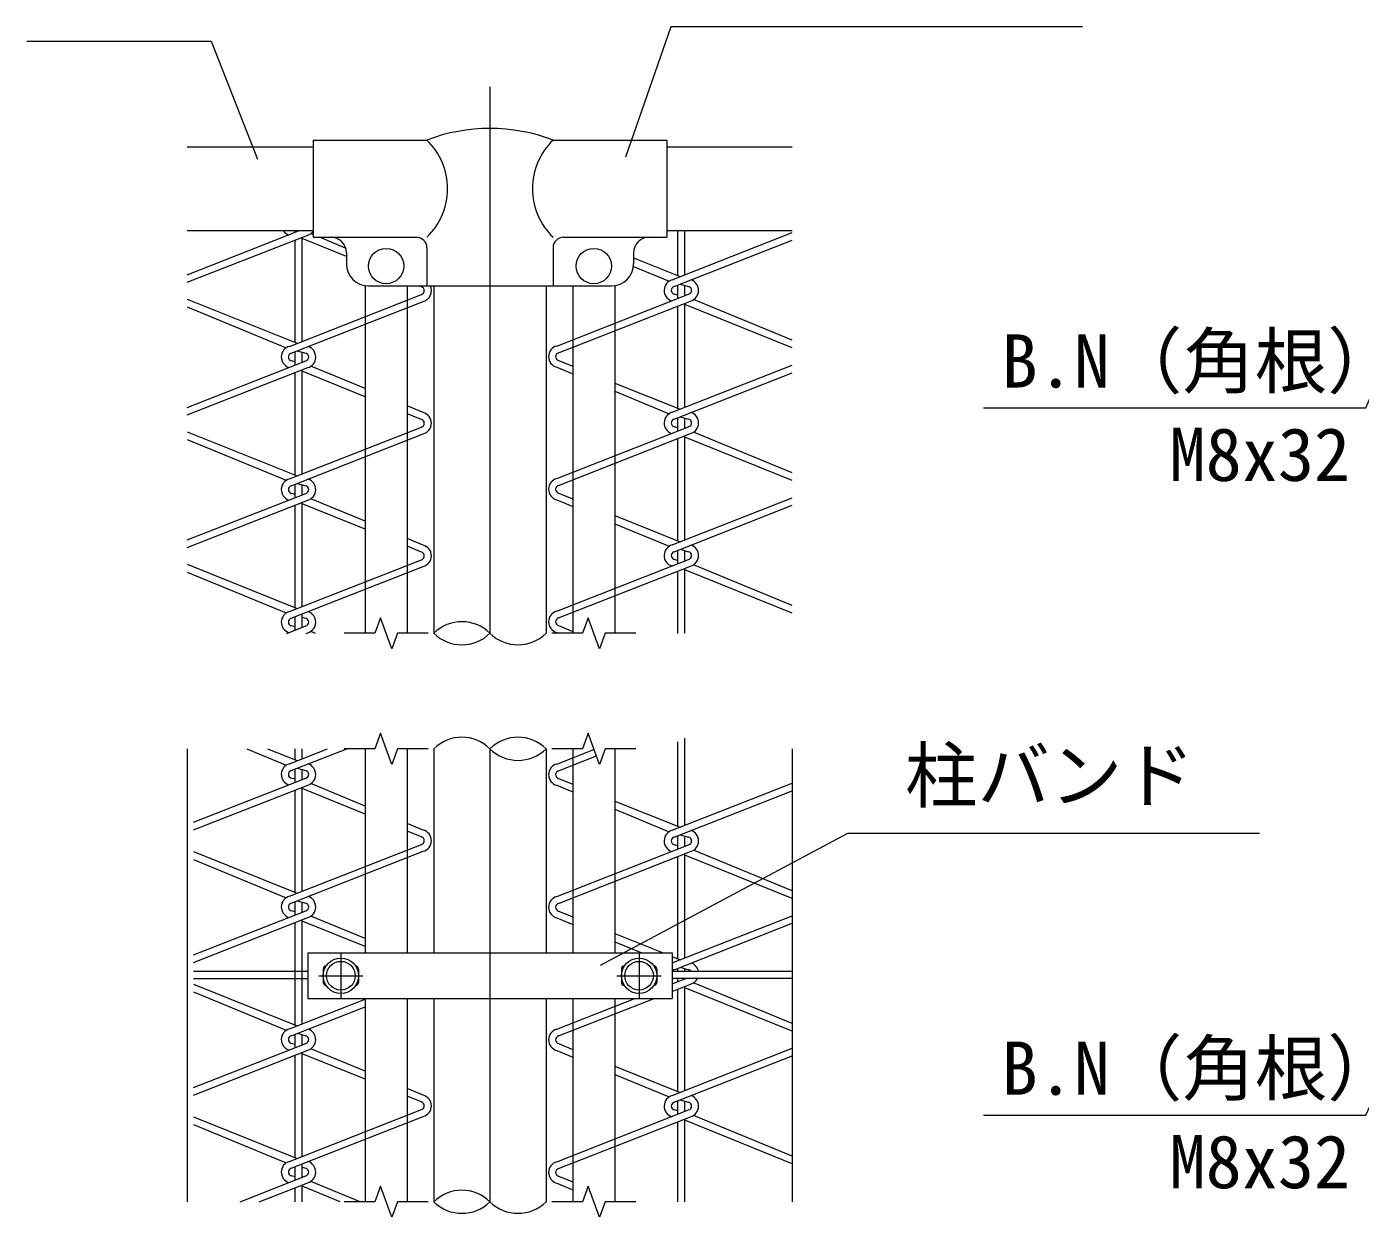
# Model space of a CAD drawing. Units: millimetres, scale not verified. Extents: x -4200 to 4200, y -2970 to 2970.
# Drawn here: x 2345 to 3552, y 620 to 1698 of the extents above; entities that cross this region are included whole.
import ezdxf
from ezdxf.enums import TextEntityAlignment as Align

# ---------------------------------------------------------------- set-up
doc = ezdxf.new("R2010")
doc.units = ezdxf.units.MM
doc.header["$LTSCALE"] = 20
doc.linetypes.add('USER1', pattern=[50.8, 31.75, -6.35, 6.35, -6.35])
for name, color, linetype, lineweight in [('0-0_D-BMK', 2, 'USER1', 13), ('0-1_D-STR1', 1, 'Continuous', 18), ('0-2_D-STR-DIM', 7, 'Continuous', 9), ('0-8_D-STR3', 3, 'Continuous', 13), ('0-9_D-STR-TXT', 7, 'Continuous', 9), ('0-A_Defpoints', 8, 'Continuous', 18), ('0-B_D-STR2', 7, 'Continuous', 9)]:
    doc.layers.add(name, color=color, linetype=linetype, lineweight=lineweight)
doc.styles.add('ＭＳ ゴシック', font='')
doc.styles.get('ＭＳ ゴシック').set_extended_font_data('MS Gothic')

msp = doc.modelspace()

# ---------------------------------------------------------------- linework, layer by layer
at = {"layer": '0-0_D-BMK'}
for p, q in [((2629.02, 858.69), (2629.02, 818.69)), ((2899.02, 858.69), (2899.02, 818.69)), ((2609.02, 838.69), (2649.02, 838.69)), ((2879.02, 838.69), (2919.02, 838.69))]:
    msp.add_line(p, q, dxfattribs=at)
at = {"layer": '0-1_D-STR1'}
for p, q in [((2489.97, 1589.09), (2604.02, 1589.09)), ((2924.02, 1589.09), (3037.75, 1589.09)), ((2489.97, 1513.09), (2604.02, 1513.09)), ((2924.02, 1513.09), (3037.75, 1513.09)), ((2713.22, 1463.09), (2713.22, 1148.66)), ((2814.82, 1463.09), (2814.82, 1148.66)), ((2713.22, 1044.1), (2713.22, 860.09)), ((2814.82, 1044.1), (2814.82, 860.09)), ((2713.22, 818.09), (2713.22, 634.1)), ((2814.82, 818.09), (2814.82, 634.1))]:
    msp.add_line(p, q, dxfattribs=at)
at = {"layer": '0-2_D-STR-DIM'}
for points in [[(2708.02, 1148.66), (2680.28, 1148.66), (2675.15, 1134.57), (2664.89, 1162.76), (2659.76, 1148.66), (2632.02, 1148.66)], [(2896.02, 1148.66), (2868.28, 1148.66), (2863.15, 1134.57), (2852.89, 1162.76), (2847.76, 1148.66), (2820.02, 1148.66)], [(2708.02, 1044.1), (2680.28, 1044.1), (2675.15, 1030.01), (2664.89, 1058.2), (2659.76, 1044.1), (2632.02, 1044.1)], [(2896.02, 1044.1), (2868.28, 1044.1), (2863.15, 1030.01), (2852.89, 1058.2), (2847.76, 1044.1), (2820.02, 1044.1)], [(2708.02, 634.1), (2680.28, 634.1), (2675.15, 620.01), (2664.89, 648.2), (2659.76, 634.1), (2632.02, 634.1)], [(2896.02, 634.1), (2868.28, 634.1), (2863.15, 620.01), (2852.89, 648.2), (2847.76, 634.1), (2820.02, 634.1)]]:
    msp.add_lwpolyline(points, dxfattribs=at)
for centre, start, end in [((2738.62, 1123.1), 45.18146, 134.81854), ((2738.62, 1174.22), 225.18146, 314.81854), ((2789.42, 1174.22), 225.18146, 314.81854), ((2738.62, 1018.54), 45.18146, 134.81854), ((2789.42, 1018.54), 45.18146, 134.81854), ((2789.42, 1069.66), 225.18146, 314.81854), ((2738.62, 608.54), 45.18146, 134.81854), ((2738.62, 659.66), 225.18146, 314.81854), ((2789.42, 659.66), 225.18146, 314.81854)]:
    msp.add_arc(centre, 36.03, start, end, dxfattribs=at)
at = {"layer": '0-8_D-STR3'}
for p, q in [((2604.02, 1595.09), (2604.02, 1507.09)), ((2604.02, 1595.09), (2706.92, 1595.09)), ((2821.12, 1595.09), (2924.02, 1595.09)), ((2924.02, 1595.09), (2924.02, 1507.09)), ((2604.02, 1507.09), (2697.52, 1507.09)), ((2706.92, 1497.69), (2706.92, 1463.09)), ((2821.12, 1497.69), (2821.12, 1463.09)), ((2830.52, 1507.09), (2924.02, 1507.09)), ((2634.02, 1493.09), (2634.02, 1483.09)), ((2894.02, 1493.09), (2894.02, 1483.09)), ((2651.02, 1463.09), (2651.02, 1148.66)), ((2654.02, 1463.09), (2874.02, 1463.09)), ((2689.02, 1463.09), (2689.02, 1148.66)), ((2839.02, 1463.09), (2839.02, 1148.66)), ((2877.02, 1463.09), (2877.02, 1148.66)), ((2651.02, 1044.1), (2651.02, 860.09)), ((2689.02, 1044.1), (2689.02, 860.09)), ((2839.02, 1044.1), (2839.02, 860.09)), ((2877.02, 1044.1), (2877.02, 860.09)), ((2599.02, 859.29), (2929.02, 859.29)), ((2599.02, 859.29), (2599.02, 818.09)), ((2929.02, 859.29), (2929.02, 818.09)), ((2613.02, 844.69), (2613.02, 832.69)), ((2645.02, 844.69), (2645.02, 832.69)), ((2883.02, 844.69), (2883.02, 832.69)), ((2915.02, 844.69), (2915.02, 832.69)), ((2599.02, 818.09), (2929.02, 818.09)), ((2651.02, 818.09), (2651.02, 634.1)), ((2689.02, 818.09), (2689.02, 634.1)), ((2839.02, 818.09), (2839.02, 634.1)), ((2877.02, 818.09), (2877.02, 634.1))]:
    msp.add_line(p, q, dxfattribs=at)
for centre, radius in [((2670.02, 1481.09), 16), ((2858.02, 1481.09), 16), ((2629.02, 838.69), 16), ((2629.02, 838.69), 13), ((2899.02, 838.69), 16), ((2899.02, 838.69), 13)]:
    msp.add_circle(centre, radius, dxfattribs=at)
for centre, radius, start, end in [((2764.02, 1445.63), 160, 69.0916, 110.9084), ((2664.41, 1551.09), 61.18, 314.01503, 45.98497), ((2863.63, 1551.09), 61.18, 134.01503, 225.98497), ((2620.02, 1493.09), 14, 0, 90), ((2697.52, 1497.69), 9.4, 0, 90), ((2830.52, 1497.69), 9.4, 90, 180), ((2908.02, 1493.09), 14, 90, 180), ((2654.02, 1483.09), 20, 180, 270), ((2874.02, 1483.09), 20, 270, 0), ((2616.02, 844.69), 3, 94.49325, 180), ((2642.02, 844.69), 3, 0, 85.50675), ((2886.02, 844.69), 3, 94.49325, 180), ((2912.02, 844.69), 3, 0, 85.50675), ((2616.02, 832.69), 3, 180, 265.50675), ((2642.02, 832.69), 3, 274.49325, 0), ((2886.02, 832.69), 3, 180, 265.50675), ((2912.02, 832.69), 3, 274.49325, 0)]:
    msp.add_arc(centre, radius, start, end, dxfattribs=at)
at = {"layer": '0-9_D-STR-TXT'}
for points in [[(3300.6, 1697.73), (2927.85, 1697.73), (2886.87, 1579.66)], [(2344.56, 1684.59), (2511.59, 1684.59), (2553.57, 1577.73)], [(3210.95, 1352.76), (3557.01, 1352.76), (3612.16, 1479.26)], [(3460.63, 967.51), (3087.62, 967.51), (2863.79, 847.97)], [(3210.95, 712.59), (3557.01, 712.59), (3614.23, 837.29)]]:
    msp.add_lwpolyline(points, dxfattribs=at)
at = {"layer": '0-A_Defpoints'}
for p, q in [((2764.02, 1643.22), (2764.02, 1148.66)), ((2489.97, 1044.1), (2489.97, 634.1)), ((2764.02, 1044.1), (2764.02, 634.1)), ((3037.75, 1044.1), (3037.75, 634.1))]:
    msp.add_line(p, q, dxfattribs=at)
at = {"layer": '0-B_D-STR2'}
for p, q in [((2489.97, 1473.17), (2591.68, 1513.09)), ((2587.5, 1511.45), (2587.5, 1513.09)), ((2604.02, 1509.45), (2601.77, 1510.38)), ((2929.07, 1468.68), (3037.75, 1511.34)), ((2934.14, 1472.26), (2934.14, 1513.09)), ((2940.54, 1473.19), (2940.54, 1513.09)), ((2489.97, 1466.33), (2598.97, 1509.11)), ((2587.5, 1411.97), (2587.5, 1504.61)), ((2593.9, 1412.89), (2593.9, 1507.12)), ((2634.02, 1489.69), (2593.9, 1505.93)), ((2633.35, 1497.36), (2609.75, 1507.09)), ((2930.78, 1462.51), (3037.75, 1504.5)), ((2894.02, 1488.35), (2936.15, 1471.46)), ((2893.89, 1480.77), (2926.27, 1467.41)), ((2701.92, 1462.22), (2699.76, 1463.09)), ((2934.14, 1451.75), (2934.14, 1463.45)), ((2936.22, 1464.65), (2943.91, 1462.51)), ((2940.54, 1454.64), (2940.54, 1463.45)), ((2489.97, 1451.08), (2589.5, 1411.16)), ((2582.42, 1408.38), (2701.92, 1455.28)), ((2584.13, 1402.22), (2703.63, 1449.11)), ((2824.41, 1408.68), (2943.91, 1455.58)), ((2826.12, 1402.51), (2945.62, 1449.41)), ((2934.14, 1454.64), (2930.78, 1455.58)), ((3037.75, 1413.84), (2948.42, 1450.68)), ((2489.97, 1444.09), (2579.62, 1407.12)), ((2934.14, 1352.26), (2934.14, 1444.91)), ((2940.54, 1353.19), (2940.54, 1447.42)), ((3037.75, 1406.89), (2940.54, 1446.22)), ((2587.5, 1391.45), (2587.5, 1403.15)), ((2589.57, 1404.35), (2597.26, 1402.22)), ((2593.9, 1394.35), (2593.9, 1403.15)), ((2489.97, 1353.17), (2597.26, 1395.28)), ((2489.97, 1346.33), (2598.97, 1389.11)), ((2587.5, 1394.35), (2584.13, 1395.28)), ((2651.02, 1370.08), (2601.77, 1390.38)), ((2824.41, 1389.41), (2839.02, 1383.39)), ((2826.13, 1395.58), (2839.02, 1390.41)), ((2929.07, 1348.68), (3037.75, 1391.34)), ((2587.5, 1291.97), (2587.5, 1384.61)), ((2593.9, 1292.89), (2593.9, 1387.12)), ((2651.02, 1362.81), (2593.9, 1385.93)), ((2930.78, 1342.51), (3037.75, 1384.5)), ((2877.02, 1375.17), (2936.15, 1351.46)), ((2877.02, 1367.72), (2926.27, 1347.41)), ((2703.63, 1348.38), (2689.02, 1354.41)), ((2701.92, 1342.22), (2689.02, 1347.44)), ((2934.14, 1331.75), (2934.14, 1343.45)), ((2936.22, 1344.65), (2943.91, 1342.51)), ((2940.54, 1334.64), (2940.54, 1343.45)), ((2489.97, 1331.08), (2589.5, 1291.16)), ((2582.42, 1288.38), (2701.92, 1335.28)), ((2584.13, 1282.22), (2703.63, 1329.11)), ((2824.41, 1288.68), (2943.91, 1335.58)), ((2826.12, 1282.51), (2945.62, 1329.41)), ((2934.14, 1334.64), (2930.78, 1335.58)), ((3037.75, 1293.84), (2948.42, 1330.68)), ((2489.97, 1324.09), (2579.62, 1287.12)), ((2934.14, 1232.26), (2934.14, 1324.91)), ((2940.54, 1233.19), (2940.54, 1327.42)), ((3037.75, 1286.89), (2940.54, 1326.22)), ((2587.5, 1271.45), (2587.5, 1283.54)), ((2589.57, 1284.35), (2597.26, 1282.22)), ((2593.9, 1273.96), (2593.9, 1283.15)), ((2489.97, 1233.17), (2597.26, 1275.28)), ((2489.97, 1226.33), (2598.97, 1269.11)), ((2587.5, 1274.35), (2584.13, 1275.28)), ((2651.02, 1250.08), (2601.77, 1270.38)), ((2824.41, 1269.41), (2839.02, 1263.39)), ((2826.13, 1275.58), (2839.02, 1270.41)), ((2929.07, 1228.68), (3037.75, 1271.34)), ((2587.5, 1171.97), (2587.5, 1264.61)), ((2593.9, 1172.89), (2593.9, 1267.12)), ((2651.02, 1242.81), (2593.9, 1265.93)), ((2930.78, 1222.51), (3037.75, 1264.5)), ((2877.02, 1255.17), (2936.15, 1231.46)), ((2877.02, 1247.72), (2926.27, 1227.41)), ((2703.63, 1228.38), (2689.02, 1234.41)), ((2701.92, 1222.22), (2689.02, 1227.44)), ((2934.14, 1211.75), (2934.14, 1223.84)), ((2936.22, 1224.65), (2943.91, 1222.51)), ((2940.54, 1214.26), (2940.54, 1223.45)), ((2489.97, 1211.08), (2589.5, 1171.16)), ((2582.42, 1168.38), (2701.92, 1215.28)), ((2584.13, 1162.22), (2703.63, 1209.11)), ((2824.41, 1168.68), (2943.91, 1215.58)), ((2826.12, 1162.51), (2945.62, 1209.41)), ((2934.14, 1214.64), (2930.78, 1215.58)), ((3037.75, 1173.84), (2948.42, 1210.68)), ((2489.97, 1204.09), (2579.62, 1167.12)), ((2934.14, 1148.58), (2934.14, 1204.91)), ((2940.54, 1148.66), (2940.54, 1207.42)), ((3037.75, 1166.89), (2940.54, 1206.22)), ((2587.5, 1151.45), (2587.5, 1163.54)), ((2593.9, 1153.96), (2593.9, 1166.05)), ((2593.9, 1163.15), (2597.26, 1162.22)), ((2593.9, 1153.96), (2593.9, 1163.15)), ((2580.19, 1148.58), (2597.26, 1155.28)), ((2587.5, 1154.35), (2584.13, 1155.28)), ((2597.61, 1148.58), (2598.97, 1149.11)), ((2606.14, 1148.58), (2601.77, 1150.38)), ((2824.41, 1149.41), (2826.23, 1148.66)), ((2826.13, 1155.58), (2839.02, 1150.41)), ((2934.14, 973.91), (2934.14, 1050.52)), ((2940.54, 974.83), (2940.54, 1053.72)), ((2543.75, 1044.1), (2579.62, 1029.31)), ((2562.71, 1044.1), (2589.5, 1033.36)), ((2582.42, 1030.58), (2616.88, 1044.1)), ((2584.13, 1024.41), (2634.3, 1044.1)), ((2587.5, 1034.16), (2587.5, 1044.1)), ((2593.9, 1035.08), (2593.9, 1044.1)), ((2824.41, 1030.32), (2858.21, 1043.59)), ((2589.57, 1026.55), (2597.26, 1024.41)), ((2826.12, 1024.16), (2860.39, 1037.6)), ((2495.55, 977.56), (2597.26, 1017.48)), ((2587.5, 1016.54), (2584.13, 1017.48)), ((2587.5, 1013.64), (2587.5, 1025.35)), ((2593.9, 1016.54), (2593.9, 1025.35)), ((2826.13, 1017.22), (2839.02, 1012.05)), ((2495.55, 970.72), (2598.97, 1011.31)), ((2587.5, 914.16), (2587.5, 1006.81)), ((2593.9, 915.08), (2593.9, 1009.32)), ((2651.02, 985.01), (2593.9, 1008.12)), ((2651.02, 992.27), (2601.77, 1012.58)), ((2824.41, 1011.05), (2839.02, 1005.03)), ((2929.07, 970.32), (3037.75, 1012.98)), ((2930.78, 964.16), (3037.75, 1006.14)), ((2877.02, 996.81), (2936.15, 973.1)), ((2877.02, 989.36), (2926.27, 969.06)), ((2703.63, 970.58), (2689.02, 976.6)), ((2701.92, 964.41), (2689.02, 969.63)), ((2936.22, 966.29), (2943.91, 964.16)), ((2582.42, 910.58), (2701.92, 957.48)), ((2824.41, 910.32), (2943.91, 957.22)), ((2934.14, 956.28), (2930.78, 957.22)), ((2934.14, 953.39), (2934.14, 965.09)), ((2940.54, 956.28), (2940.54, 965.09)), ((2495.55, 951.03), (2589.5, 913.36)), ((2495.55, 943.98), (2579.62, 909.31)), ((2584.13, 904.41), (2703.63, 951.31)), ((2826.12, 904.16), (2945.62, 951.05)), ((2934.14, 853.91), (2934.14, 946.55)), ((2940.54, 854.83), (2940.54, 949.06)), ((3037.75, 908.53), (2940.54, 947.86)), ((3037.75, 915.49), (2948.42, 952.32)), ((2589.57, 906.55), (2597.26, 904.41)), ((2495.55, 857.56), (2597.26, 897.48)), ((2587.5, 896.54), (2584.13, 897.48)), ((2587.5, 893.64), (2587.5, 905.35)), ((2593.9, 896.54), (2593.9, 905.35)), ((2826.13, 897.22), (2839.02, 892.05)), ((2495.55, 850.72), (2598.97, 891.31)), ((2587.5, 794.16), (2587.5, 886.81)), ((2593.9, 795.08), (2593.9, 889.32)), ((2651.02, 865.01), (2593.9, 888.12)), ((2651.02, 872.27), (2601.77, 892.58)), ((2824.41, 891.05), (2839.02, 885.03)), ((2929.07, 850.32), (3037.75, 892.98)), ((2930.78, 844.16), (3037.75, 886.14)), ((2877.02, 876.81), (2920.71, 859.29)), ((2877.02, 869.36), (2901.44, 859.29)), ((2929.02, 855.96), (2936.15, 853.1)), ((2934.14, 842.59), (2934.14, 845.44)), ((2936.22, 846.29), (2943.91, 844.16)), ((2495.55, 842.69), (2599.02, 842.69)), ((2495.55, 836.29), (2599.02, 836.29)), ((3037.75, 842.59), (2929.02, 842.59)), ((3037.75, 836.19), (2929.02, 836.19)), ((2929.02, 831.38), (2941.29, 836.19)), ((2934.14, 833.39), (2934.14, 836.19)), ((2934.14, 833.39), (2934.14, 836.19)), ((2940.54, 842.59), (2940.54, 845.09)), ((2495.55, 831.03), (2589.5, 793.36)), ((2495.55, 823.98), (2579.62, 789.31)), ((2929.02, 824.54), (2945.62, 831.05)), ((2934.14, 733.91), (2934.14, 826.55)), ((2940.54, 734.83), (2940.54, 829.06)), ((3037.75, 788.53), (2940.54, 827.86)), ((3037.75, 795.49), (2948.42, 832.32)), ((2582.42, 790.58), (2651.02, 817.5)), ((2584.13, 784.41), (2651.02, 810.66)), ((2824.41, 790.32), (2895.17, 818.09)), ((2826.12, 784.16), (2912.59, 818.09)), ((2587.5, 773.64), (2587.5, 785.73)), ((2589.57, 786.55), (2597.26, 784.41)), ((2593.9, 776.16), (2593.9, 785.35)), ((2495.55, 737.56), (2597.26, 777.48)), ((2587.5, 776.54), (2584.13, 777.48)), ((2826.13, 777.22), (2839.02, 772.05)), ((2929.07, 730.32), (3037.75, 772.98)), ((2495.55, 730.72), (2598.97, 771.31)), ((2587.5, 674.16), (2587.5, 766.81)), ((2593.9, 675.08), (2593.9, 769.32)), ((2651.02, 745.01), (2593.9, 768.12)), ((2651.02, 752.27), (2601.77, 772.58)), ((2824.41, 771.05), (2839.02, 765.03)), ((2930.78, 724.16), (3037.75, 766.14)), ((2877.02, 756.81), (2936.15, 733.1)), ((2877.02, 749.36), (2926.27, 729.06)), ((2703.63, 730.58), (2689.02, 736.6)), ((2701.92, 724.41), (2689.02, 729.63)), ((2934.14, 713.39), (2934.14, 725.48)), ((2936.22, 726.29), (2943.91, 724.16)), ((2940.54, 715.9), (2940.54, 725.09)), ((2582.42, 670.58), (2701.92, 717.48)), ((2824.41, 670.32), (2943.91, 717.22)), ((2934.14, 716.28), (2930.78, 717.22)), ((2495.55, 711.03), (2589.5, 673.36)), ((2495.55, 703.98), (2579.62, 669.31)), ((2584.13, 664.41), (2703.63, 711.31)), ((2826.12, 664.16), (2945.62, 711.05)), ((2934.14, 634.1), (2934.14, 706.55)), ((2940.54, 634.1), (2940.54, 709.06)), ((3037.75, 668.53), (2940.54, 707.86)), ((3037.75, 675.49), (2948.42, 712.32)), ((2587.5, 653.64), (2587.5, 665.73)), ((2593.9, 656.16), (2593.9, 668.24)), ((2593.9, 656.16), (2593.9, 665.35)), ((2593.9, 665.35), (2597.26, 664.41)), ((2537.71, 634.1), (2597.26, 657.48)), ((2587.5, 656.54), (2584.13, 657.48)), ((2646.58, 634.1), (2601.77, 652.58)), ((2826.13, 657.22), (2839.02, 652.05)), ((2555.13, 634.1), (2598.97, 651.31)), ((2587.5, 634.1), (2587.5, 646.81)), ((2593.9, 634.1), (2593.9, 649.32)), ((2628.54, 634.1), (2593.9, 648.12)), ((2824.41, 651.05), (2839.02, 645.03)), ((2824.41, 651.05), (2826.43, 650.22))]:
    msp.add_line(p, q, dxfattribs=at)
for centre, radius, start, end in [((2585.1, 1518.75), 10, 214.45747, 251.53809), ((2596.3, 1518.75), 10, 285.52411, 320.55755), ((2700.95, 1458.75), 3.6, 285.52411, 74.47589), ((2700.95, 1458.75), 10, 285.52411, 25.73476), ((2931.74, 1459.05), 10, 105.52411, 251.53809), ((2931.74, 1459.05), 3.6, 105.52411, 254.47589), ((2942.94, 1459.05), 3.6, 285.52411, 74.47589), ((2942.94, 1459.05), 10, 285.52411, 71.5381), ((2585.1, 1398.75), 10, 105.52411, 251.53809), ((2585.1, 1398.75), 3.6, 105.52411, 254.47589), ((2596.3, 1398.75), 3.6, 285.52411, 74.47589), ((2596.3, 1398.75), 10, 285.52411, 71.5381), ((2827.09, 1399.05), 10, 105.52411, 254.47589), ((2827.09, 1399.05), 3.6, 105.52411, 254.47589), ((2700.95, 1338.75), 3.6, 285.52411, 74.47589), ((2700.95, 1338.75), 10, 285.52411, 74.47589), ((2931.74, 1339.05), 10, 105.52411, 251.53809), ((2931.74, 1339.05), 3.6, 105.52411, 254.47589), ((2942.94, 1339.05), 3.6, 285.52411, 74.47589), ((2942.94, 1339.05), 10, 285.52411, 71.5381), ((2585.1, 1278.75), 10, 105.52411, 251.53809), ((2585.1, 1278.75), 3.6, 105.52411, 254.47589), ((2596.3, 1278.75), 3.6, 285.52411, 74.47589), ((2596.3, 1278.75), 10, 285.52411, 71.5381), ((2827.09, 1279.05), 10, 105.52411, 254.47589), ((2827.09, 1279.05), 3.6, 105.52411, 254.47589), ((2700.95, 1218.75), 3.6, 285.52411, 74.47589), ((2700.95, 1218.75), 10, 285.52411, 74.47589), ((2931.74, 1219.05), 10, 105.52411, 251.53809), ((2931.74, 1219.05), 3.6, 105.52411, 254.47589), ((2942.94, 1219.05), 3.6, 285.52411, 74.47589), ((2942.94, 1219.05), 10, 285.52411, 71.5381), ((2585.1, 1158.75), 10, 105.52411, 251.53809), ((2585.1, 1158.75), 3.6, 105.52411, 254.47589), ((2596.3, 1158.75), 3.6, 285.52411, 74.47589), ((2596.3, 1158.75), 10, 285.52411, 71.5381), ((2827.09, 1159.05), 10, 105.52411, 254.47589), ((2827.09, 1159.05), 3.6, 105.52411, 254.47589), ((2585.1, 1020.94), 10, 105.52411, 251.53809), ((2596.3, 1020.94), 10, 285.52411, 71.5381), ((2827.09, 1020.69), 10, 105.52411, 254.47589), ((2585.1, 1020.94), 3.6, 105.52411, 254.47589), ((2596.3, 1020.94), 3.6, 285.52411, 74.47589), ((2827.09, 1020.69), 3.6, 105.52411, 254.47589), ((2700.95, 960.94), 10, 285.52411, 74.47589), ((2931.74, 960.69), 10, 105.52411, 251.53809), ((2942.94, 960.69), 10, 285.52411, 71.5381), ((2700.95, 960.94), 3.6, 285.52411, 74.47589), ((2931.74, 960.69), 3.6, 105.52411, 254.47589), ((2942.94, 960.69), 3.6, 285.52411, 74.47589), ((2585.1, 900.94), 10, 105.52411, 251.53809), ((2596.3, 900.94), 10, 285.52411, 71.5381), ((2827.09, 900.69), 10, 105.52411, 254.47589), ((2585.1, 900.94), 3.6, 105.52411, 254.47589), ((2596.3, 900.94), 3.6, 285.52411, 74.47589), ((2827.09, 900.69), 3.6, 105.52411, 254.47589), ((2931.74, 840.69), 10, 105.52411, 105.79226), ((2942.94, 840.69), 10, 10.987, 71.5381), ((2931.74, 840.69), 3.6, 105.52411, 148.03466), ((2942.94, 840.69), 3.6, 31.96534, 74.47589), ((2942.94, 840.69), 10, 285.52411, 333.29392), ((2585.1, 780.94), 10, 105.52411, 251.53809), ((2596.3, 780.94), 10, 285.52411, 71.5381), ((2827.09, 780.69), 10, 105.52411, 254.47589), ((2585.1, 780.94), 3.6, 105.52411, 254.47589), ((2596.3, 780.94), 3.6, 285.52411, 74.47589), ((2827.09, 780.69), 3.6, 105.52411, 254.47589), ((2700.95, 720.94), 10, 285.52411, 74.47589), ((2931.74, 720.69), 10, 105.52411, 251.53809), ((2942.94, 720.69), 10, 285.52411, 71.5381), ((2700.95, 720.94), 3.6, 285.52411, 74.47589), ((2931.74, 720.69), 3.6, 105.52411, 254.47589), ((2942.94, 720.69), 3.6, 285.52411, 74.47589), ((2585.1, 660.94), 10, 105.52411, 251.53809), ((2585.1, 660.94), 3.6, 105.52411, 254.47589), ((2596.3, 660.94), 3.6, 285.52411, 74.47589), ((2596.3, 660.94), 10, 285.52411, 71.5381), ((2827.09, 660.69), 10, 105.52411, 254.47589), ((2827.09, 660.69), 3.6, 105.52411, 254.47589)]:
    msp.add_arc(centre, radius, start, end, dxfattribs=at)

# ---------------------------------------------------------------- texts
at = {"layer": '0-9_D-STR-TXT', "style": 'ＭＳ ゴシック'}
for s, p in [('B.N（角根）', (3227.18, 1356.69)), ('M8x32', (3379.27, 1272.11)), ('柱バンド', (3139.81, 981.62)), ('B.N（角根）', (3227.18, 716.52)), ('M8x32', (3379.27, 631.94))]:
    msp.add_text(s, height=48.09, dxfattribs=at).set_placement(p, align=Align.BOTTOM_LEFT)

doc.saveas('drawing.dxf')
